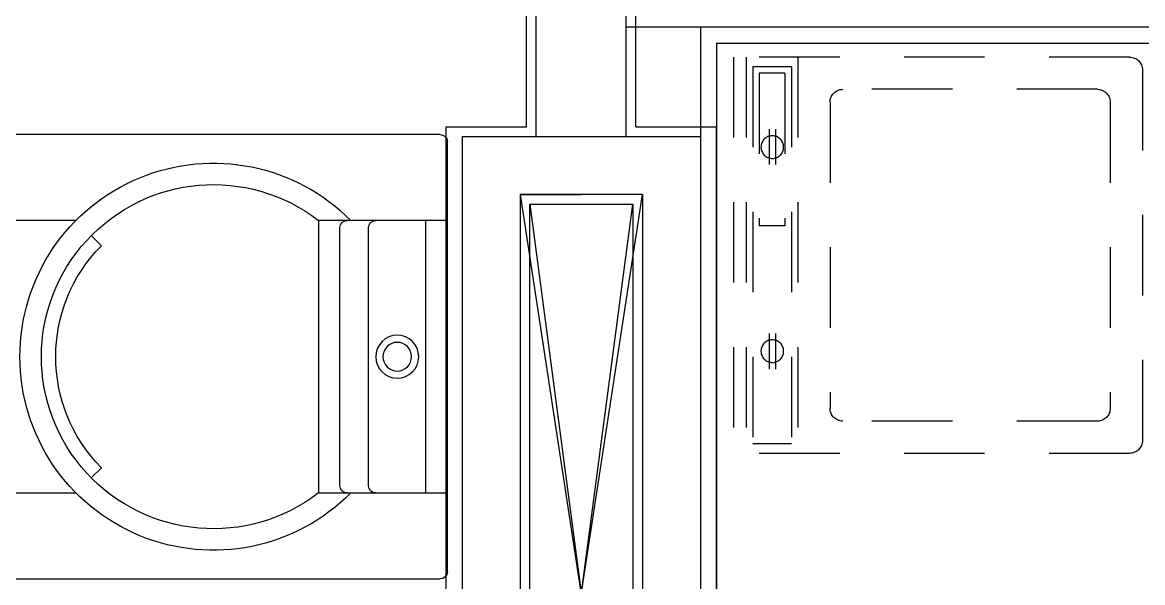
# Model space of a CAD drawing. Header units: millimetres. Extents: x 188.6 to 263.2, y 40.1 to 120.1.
# Drawn here: x 222.609 to 224.348, y 88.697 to 89.567 of the extents above; entities that cross this region are included whole.
import ezdxf

# ---------------------------------------------------------------- set-up
doc = ezdxf.new("R2010")
doc.units = ezdxf.units.MM
doc.linetypes.add('_XREF_APTOS 605 E 606_R01$0$HIDDEN2', pattern=[0.1875, 0.125, -0.0625])
for name, color, linetype in [('_XREF_APTOS 603 E 604$0$A-MC-ALVENARIA', 8, 'Continuous'), ('_XREF_APTOS 603 E 604$0$I-MC-INDICAÇÕES', 8, 'Continuous'), ('_XREF_APTOS 603 E 604$0$L-MC-LAYOUT MOLHADO', 8, 'Continuous'), ('_XREF_APTOS 603 E 604$0$R-MC-REBOCO', 8, 'Continuous'), ('_XREF_APTOS 603 E 604$0$XREF-TIPO$0$V-MC-VISTA2', 8, 'Continuous'), ('_XREF_APTOS 605 E 606_R01$0$L-O-LAYOUT-MOLHADO', 8, 'Continuous'), ('ARQ', 8, 'Continuous'), ('ARQ-BASE', 8, 'Continuous'), ('TIGRECAD', 2, 'Continuous')]:
    doc.layers.add(name, color=color, linetype=linetype)
doc.styles.add('60-50', font='romans.shx', dxfattribs={"height": 0.08})
doc.dimstyles.new('SETAS50', dxfattribs={"dimtxt": 0.08, "dimasz": 0.1, "dimexe": 0.15, "dimexo": 0, "dimgap": 0.1, "dimtad": 1, "dimzin": 10, "dimdsep": 46, "dimtxsty": '60-50', "dimblk1": 'OPEN', "dimblk2": 'OPEN', "dimsah": 1, "dimcen": 0, "dimclrd": 244, "dimclre": 8, "dimclrt": 2, "dimadec": 0, "dimazin": 0, "dimtfac": 1, "dimtix": 1, "dimtmove": 2, "dimatfit": 3, "dimldrblk": 'OPEN', "dimfxl": 0.15, "dimtolj": 1, "dimtzin": 6, "dimarcsym": 0})

# ---------------------------------------------------------------- blocks, each defined once
blk = doc.blocks.new('_XREF_APTOS 603 E 604$0$XREF-MC1101-TE-LAYO$0$LAV-ROUP-flat-3')
at = {"layer": 'ARQ'}
for p, q in [((-0.645, -0.3), (-0.645, 0.3)), ((-0.635, 0.31), (-0.01, 0.31)), ((0, 0.3), (0, -0.3)), ((-0.645, 0.19), (-0.5182, 0.19)), ((-0.1797, 0.19), (0, 0.19)), ((-0.1797, -0.19), (-0.1797, 0.19)), ((-0.03, 0.19), (-0.03, -0.19)), ((-0.15, 0.18), (-0.15, -0.18)), ((-0.11, 0.18), (-0.11, -0.18)), ((-0.4969, 0.1689), (-0.4827, 0.1548)), ((-0.4969, -0.1689), (-0.4827, -0.1548)), ((-0.5182, -0.19), (-0.645, -0.19)), ((0, -0.19), (-0.1797, -0.19)), ((-0.01, -0.31), (-0.635, -0.31))]:
    blk.add_line(p, q, dxfattribs=at)
for radius in [0.03, 0.02]:
    blk.add_circle((-0.0699, 0), radius, dxfattribs=at)
for centre, radius, start, end in [((-0.635, 0.3), 0.01, 90, 180), ((-0.01, 0.3), 0.01, 0, 90), ((-0.3264, 0), 0.27, 44.7249, 315.2751), ((-0.3264, 0), 0.24, 52.3415, 307.6585), ((-0.14, 0.18), 0.01, 90, 180), ((-0.1, 0.18), 0.01, 90, 180), ((-0.3264, 0), 0.22, 135.2751, 224.7249), ((-0.14, -0.18), 0.01, 180, 270), ((-0.1, -0.18), 0.01, 180, 270), ((-0.635, -0.3), 0.01, 180, 270), ((-0.01, -0.3), 0.01, 270, 0)]:
    blk.add_arc(centre, radius, start, end, dxfattribs=at)
blk = doc.blocks.new('_XREF_APTOS 605 E 606_R01$0$maq')
at = {"linetype": '_XREF_APTOS 605 E 606_R01$0$HIDDEN2'}
for p, q in [((0, 0), (0.615, 0)), ((0, -0.615), (0, 0)), ((0.615, -0.615), (0.615, 0)), ((0, -0.02), (0.615, -0.02)), ((0.015, -0.09), (0.015, -0.03)), ((0.015, -0.03), (0.6, -0.03)), ((0.6, -0.09), (0.6, -0.03)), ((0.025, -0.04), (0.262, -0.04)), ((0.025, -0.08), (0.025, -0.04)), ((0.262, -0.08), (0.262, -0.04)), ((0.1116, -0.0554), (0.1669, -0.0554)), ((0.1116, -0.0655), (0.1669, -0.0655)), ((0.4289, -0.0554), (0.4843, -0.0554)), ((0.4289, -0.0655), (0.4843, -0.0655)), ((0.025, -0.08), (0.262, -0.08)), ((0, -0.1), (0.615, -0.1)), ((0.015, -0.09), (0.6, -0.09)), ((0.07, -0.15), (0.545, -0.15)), ((0.05, -0.565), (0.05, -0.17)), ((0.565, -0.565), (0.565, -0.17)), ((0.07, -0.585), (0.545, -0.585)), ((0.02, -0.635), (0.595, -0.635))]:
    blk.add_line(p, q, dxfattribs=at)
for centre in [(0.1397, -0.0604), (0.4564, -0.0604)]:
    blk.add_circle(centre, 0.0176, dxfattribs=at)
for centre, start, end in [((0.07, -0.17), 90, 180), ((0.545, -0.17), 0, 90), ((0.07, -0.565), 180, 270), ((0.545, -0.565), 270, 0), ((0.02, -0.615), 180, 270), ((0.595, -0.615), 270, 0)]:
    blk.add_arc(centre, 0.02, start, end, dxfattribs=at)
blk = doc.blocks.new('_XREF_APTOS 605 E 606_R01$0$A$C1CD805C5')
at = {"layer": '_XREF_APTOS 605 E 606_R01$0$L-O-LAYOUT-MOLHADO', "linetype": '_XREF_APTOS 605 E 606_R01$0$HIDDEN2', "xscale": -1, "rotation": 180}
blk.add_blockref('_XREF_APTOS 605 E 606_R01$0$maq', (0, 0), dxfattribs=at)
blk = doc.blocks.new('A$C0BE265FA')
at = {"layer": '_XREF_APTOS 603 E 604$0$A-MC-ALVENARIA'}
for p, q in [((12.225, 1.4951), (12.225, 1.7651)), ((12.085, 1.4951), (12.085, 1.7551)), ((12.085, 1.4951), (12.085, 1.6651)), ((11.97, 1.4951), (11.97, 0.165)), ((11.97, 1.4951), (11.97, 0.165)), ((11.97, 1.4951), (12.085, 1.4951)), ((12.225, 1.4951), (12.34, 1.4951)), ((12.34, 1.4951), (12.34, 0.165)), ((12.06, 1.4051), (12.155, 1.4051)), ((12.06, 1.4051), (12.06, 0.165)), ((12.06, 1.4051), (12.06, 0.165)), ((12.25, 1.4051), (12.06, 1.4051)), ((12.25, 1.4051), (12.155, 1.4051)), ((12.25, 1.4051), (12.25, 0.165))]:
    blk.add_line(p, q, dxfattribs=at)
at = {"layer": '_XREF_APTOS 603 E 604$0$I-MC-INDICAÇÕES'}
for p, q in [((12.075, 0.18), (12.235, 1.3901)), ((12.075, 1.3901), (12.235, 0.18))]:
    blk.add_line(p, q, dxfattribs=at)
at = {"layer": '_XREF_APTOS 603 E 604$0$R-MC-REBOCO'}
for p, q in [((12.24, 1.5101), (12.24, 2.9301)), ((12.07, 1.5101), (12.07, 2.1001)), ((11.945, 1.5101), (11.945, 0.19)), ((11.945, 1.5101), (12.07, 1.5101)), ((12.365, 0.19), (12.365, 1.5101)), ((12.075, 1.3901), (12.235, 1.3901)), ((12.075, 0.18), (12.075, 1.3901)), ((12.235, 1.3901), (12.235, 0.18))]:
    blk.add_line(p, q, dxfattribs=at)
at = {"layer": '_XREF_APTOS 603 E 604$0$XREF-TIPO$0$V-MC-VISTA2'}
blk.add_line((12.24, 1.5101), (12.365, 1.5101), dxfattribs=at)
at = {"layer": 'ARQ-BASE'}
for p, q in [((12.085, 1.495), (12.085, 1.665)), ((12.225, 1.495), (12.225, 1.665)), ((12.225, 1.665), (14.23, 1.665)), ((12.34, 1.665), (12.34, 0.165)), ((12.365, 1.64), (14.245, 1.64)), ((12.365, 1.64), (12.365, 0.19)), ((11.97, 1.495), (12.34, 1.495)), ((12.06, 1.405), (12.155, 1.405)), ((12.06, 1.405), (12.06, 0.1651)), ((12.06, 1.405), (12.06, 0.1651)), ((12.06, 0.1651), (12.25, 1.405)), ((12.25, 1.405), (12.06, 1.405)), ((12.06, 1.405), (12.25, 0.165)), ((12.25, 1.405), (12.155, 1.405)), ((12.25, 1.405), (12.25, 0.165))]:
    blk.add_line(p, q, dxfattribs=at)
at = {"layer": '_XREF_APTOS 603 E 604$0$L-MC-LAYOUT MOLHADO', "xscale": -1.112690764928797, "yscale": 1.112690764928797, "zscale": 1.112690764928797, "rotation": 180}
blk.add_blockref('_XREF_APTOS 603 E 604$0$XREF-MC1101-TE-LAYO$0$LAV-ROUP-flat-3', (11.9472, 1.1532), dxfattribs=at)
at = {"layer": 'ARQ-BASE', "rotation": 270}
blk.add_blockref('_XREF_APTOS 605 E 606_R01$0$A$C1CD805C5', (12.3913, 1.6182), dxfattribs=at)
blk = doc.blocks.new('_OPEN')
at = {"color": 0, "linetype": 'ByBlock'}
for p, q in [((-1, 0.167), (0, 0)), ((0, 0), (-1, -0.167)), ((0, 0), (-1, 0))]:
    blk.add_line(p, q, dxfattribs=at)

msp = doc.modelspace()

# ---------------------------------------------------------------- block references
at = {"layer": 'ARQ'}
msp.add_blockref('A$C0BE265FA', (211.3213, 87.8947), dxfattribs=at)

# ---------------------------------------------------------------- next in the draw order: leaders
at = {"layer": 'TIGRECAD'}
msp.add_leader([(224.5692, 89.4601), (223.2838, 90.8366), (220.9266, 90.845)], dimstyle='SETAS50', override={"dimasz": 0.15}, dxfattribs=at)

doc.saveas('drawing.dxf')
